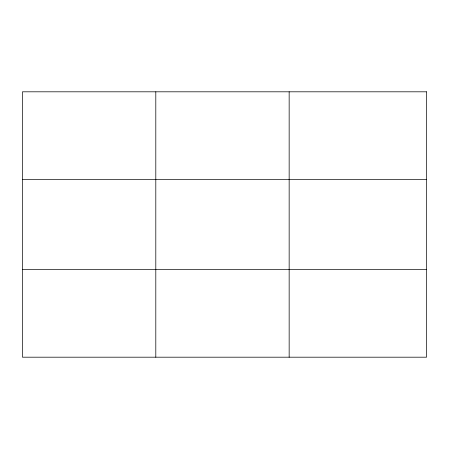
<?xml version="1.0" encoding="UTF-8"?>
<svg xmlns="http://www.w3.org/2000/svg" width="449" height="449" viewBox="0 0 449 449"><rect width="100%" height="100%" fill="white"/><g stroke="black" fill="none" stroke-linecap="round" stroke-linejoin="round"><path stroke-width="0.67" d="M155.803 91.809L155.803 357.191M289.156 91.809L289.156 357.191M22.45 179.387L426.55 179.387M22.45 269.613L426.55 269.613M426.55 91.809L426.55 357.191L22.45 357.191L22.45 91.809L426.55 91.809"/></g></svg>
